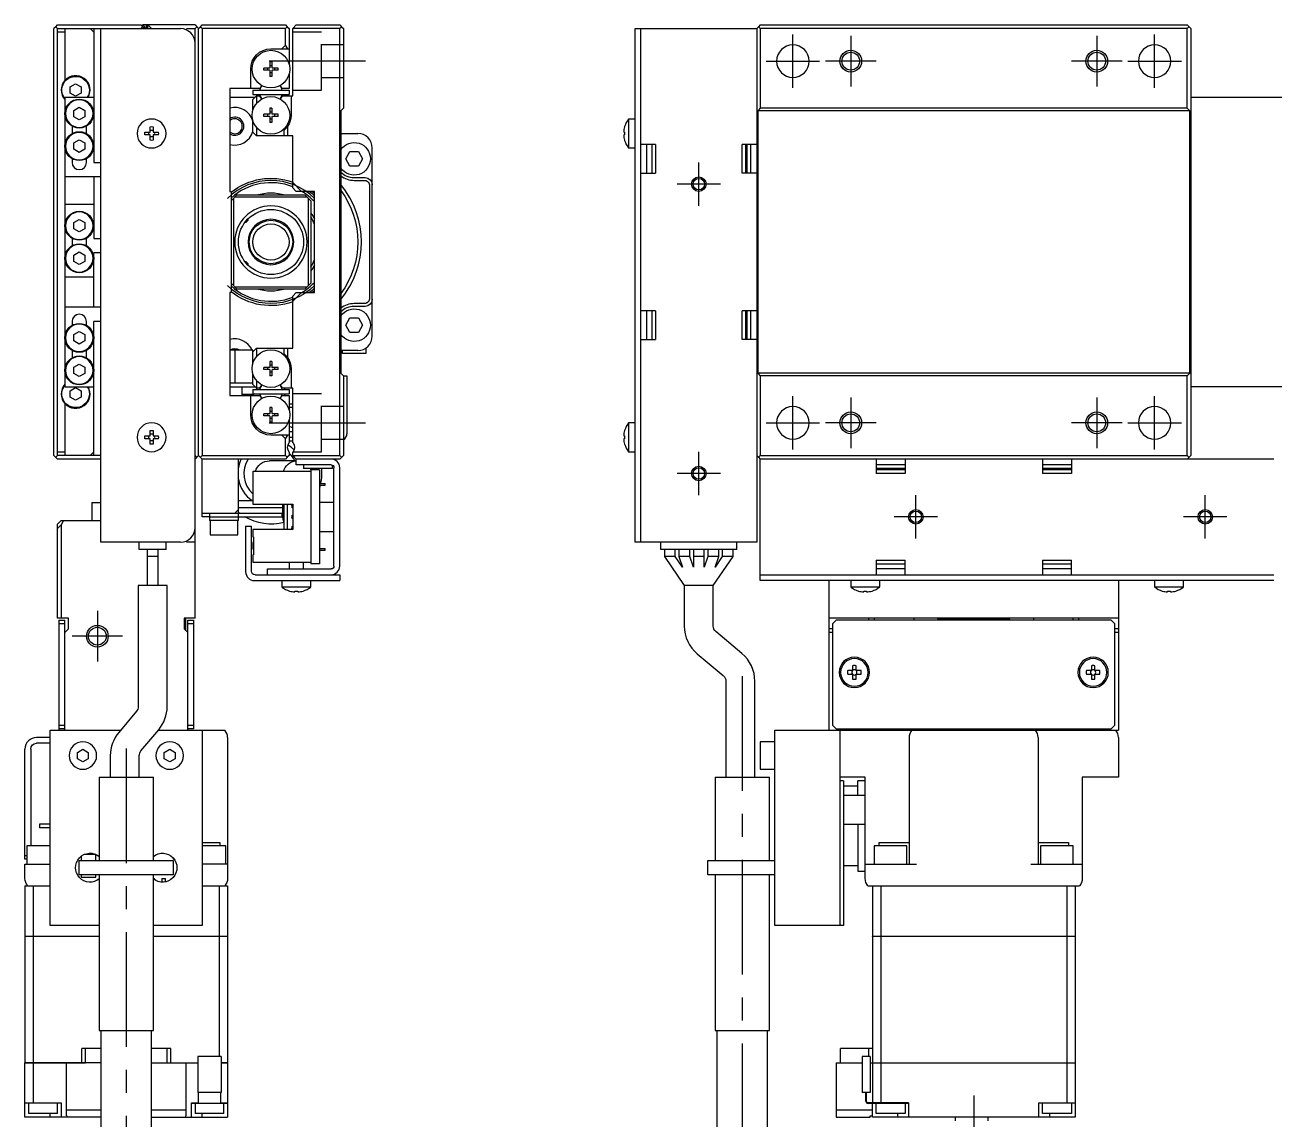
# Model space of a CAD drawing. Extents: x 0 to 700, y -8 to 390.
# Drawn here: x 361.7 to 534.3, y 164.1 to 315.4 of the extents above; entities that cross this region are included whole.
import ezdxf

# ---------------------------------------------------------------- set-up
doc = ezdxf.new("R2010")
doc.units = 0
doc.header["$LTSCALE"] = 0.5
doc.linetypes.add('CENTER', pattern=[50.8, 31.75, -6.35, 6.35, -6.35])
doc.linetypes.add('DASHED', pattern=[19.05, 12.7, -6.35])
for name, color, linetype in [('MSM_CENTER', 1, 'CENTER'), ('MSM_CONTINUOUS', 7, 'CONTINUOUS'), ('MSM_DASHED', 4, 'DASHED'), ('MSM_NARROW', 5, 'CONTINUOUS')]:
    doc.layers.add(name, color=color, linetype=linetype)

msp = doc.modelspace()

# ---------------------------------------------------------------- linework, layer by layer
at = {"layer": 'MSM_CENTER'}
for p, q in [((467.84, 306.66), (467.84, 314.06)), ((475.84, 313.86), (475.84, 306.86)), ((509.84, 313.86), (509.84, 306.86)), ((517.84, 306.66), (517.84, 314.06)), ((408.76, 310.36), (395.46, 310.36)), ((464.14, 310.36), (471.54, 310.36)), ((479.34, 310.36), (472.34, 310.36)), ((513.34, 310.36), (506.34, 310.36)), ((514.14, 310.36), (521.54, 310.36)), ((454.84, 290.36), (454.84, 296.36)), ((457.84, 293.36), (451.84, 293.36)), ((467.84, 256.66), (467.84, 264.06)), ((475.84, 263.86), (475.84, 256.86)), ((509.84, 263.86), (509.84, 256.86)), ((517.84, 256.66), (517.84, 264.06)), ((395.46, 260.36), (408.76, 260.36)), ((464.14, 260.36), (471.54, 260.36)), ((479.34, 260.36), (472.34, 260.36)), ((513.34, 260.36), (506.34, 260.36)), ((514.14, 260.36), (521.54, 260.36)), ((454.84, 250.36), (454.84, 256.36)), ((457.84, 253.36), (451.84, 253.36)), ((484.84, 244.36), (484.84, 250.36)), ((524.84, 244.36), (524.84, 250.36)), ((487.84, 247.36), (481.84, 247.36)), ((527.84, 247.36), (521.84, 247.36)), ((371.71, 234.36), (371.71, 227.36)), ((375.21, 230.86), (368.21, 230.86)), ((460.84, 225.36), (460.84, 75.36)), ((375.71, 215.36), (375.71, 75.36)), ((492.84, 167.36), (492.84, 149.36))]:
    msp.add_line(p, q, dxfattribs=at)
at = {"layer": 'MSM_CONTINUOUS'}
for p, q in [((365.96, 315.11), (365.71, 314.86)), ((365.71, 255.86), (365.71, 314.86)), ((365.96, 315.11), (366.21, 315.36)), ((366.21, 314.86), (365.96, 315.11)), ((366.21, 315.36), (377.71, 315.36)), ((366.21, 314.86), (383.21, 314.86)), ((366.21, 255.86), (366.21, 314.86)), ((367.21, 314.36), (366.21, 314.36)), ((367.21, 314.86), (367.21, 307.69)), ((370.71, 314.86), (371.21, 314.36)), ((371.21, 314.86), (371.21, 296.36)), ((372.21, 243.86), (372.21, 314.86)), ((377.71, 315.36), (377.96, 315.11)), ((377.96, 315.11), (377.71, 314.86)), ((377.81, 315.26), (378.01, 315.26)), ((377.91, 315.26), (378.01, 315.36)), ((378.21, 314.86), (377.96, 315.11)), ((385.21, 315.36), (378.01, 315.36)), ((378.31, 314.86), (378.31, 314.96)), ((378.48, 315.36), (378.48, 314.86)), ((378.71, 314.86), (378.71, 315.36)), ((379.21, 314.86), (378.71, 315.36)), ((384.01, 314.86), (385.21, 314.86)), ((385.21, 315.36), (385.46, 315.11)), ((385.46, 315.11), (385.21, 314.86)), ((385.21, 233.36), (385.21, 314.86)), ((385.71, 314.86), (385.46, 315.11)), ((385.71, 314.86), (385.96, 315.11)), ((385.71, 255.86), (385.71, 314.86)), ((385.96, 315.11), (386.21, 315.36)), ((386.21, 314.86), (385.96, 315.11)), ((386.21, 315.36), (397.71, 315.36)), ((397.71, 314.86), (386.21, 314.86)), ((386.21, 314.86), (386.21, 255.86)), ((397.71, 315.36), (397.96, 315.11)), ((397.96, 315.11), (397.71, 314.86)), ((397.71, 312.56), (397.71, 314.86)), ((397.96, 315.11), (398.21, 314.86)), ((398.21, 314.86), (398.21, 309.98)), ((398.71, 314.86), (399.21, 315.36)), ((398.71, 305.56), (398.71, 314.86)), ((405.21, 314.86), (398.71, 314.86)), ((399.21, 315.36), (405.21, 315.36)), ((405.21, 315.36), (405.46, 315.11)), ((405.46, 315.11), (405.21, 314.86)), ((405.21, 255.86), (405.21, 314.86)), ((405.46, 315.11), (405.71, 314.86)), ((405.71, 314.86), (405.71, 303.86)), ((446.04, 314.86), (462.84, 314.86)), ((446.04, 243.86), (446.04, 314.86)), ((446.84, 243.86), (446.84, 314.86)), ((463.09, 315.11), (462.84, 314.86)), ((462.84, 314.86), (462.84, 243.86)), ((463.34, 315.36), (463.09, 315.11)), ((463.09, 315.11), (463.34, 314.86)), ((463.34, 315.36), (522.34, 315.36)), ((463.34, 314.86), (463.34, 303.86)), ((522.34, 314.86), (463.34, 314.86)), ((522.84, 314.86), (522.34, 315.36)), ((522.34, 314.86), (522.59, 315.11)), ((522.34, 303.86), (522.34, 314.86)), ((522.84, 314.86), (522.84, 255.86)), ((397.71, 312.56), (397.21, 312.06)), ((398.06, 312.06), (397.71, 312.56)), ((395.71, 312.06), (398.21, 312.06)), ((392.91, 306.56), (392.91, 309.26)), ((395.5, 309.41), (394.71, 309.41)), ((394.71, 309.12), (394.71, 309.41)), ((395.5, 309.12), (394.71, 309.12)), ((395.24, 309.41), (395.24, 309.12)), ((395.56, 310.26), (395.56, 309.47)), ((395.85, 310.26), (395.56, 310.26)), ((395.85, 309.73), (395.56, 309.73)), ((395.56, 309.06), (395.56, 308.26)), ((395.85, 310.26), (395.85, 309.47)), ((395.85, 309.06), (395.85, 308.26)), ((396.71, 309.41), (395.91, 309.41)), ((396.71, 309.12), (395.91, 309.12)), ((396.18, 309.41), (396.18, 309.12)), ((396.71, 309.12), (396.71, 309.41)), ((395.56, 308.79), (395.85, 308.79)), ((395.85, 308.26), (395.56, 308.26)), ((398.21, 308.55), (398.21, 306.56)), ((367.96, 306.8), (368.71, 307.23)), ((367.96, 305.93), (367.96, 306.8)), ((368.71, 305.5), (367.96, 305.93)), ((368.71, 307.23), (369.46, 306.8)), ((369.46, 305.93), (368.71, 305.5)), ((369.46, 306.8), (369.46, 305.93)), ((394.16, 306.56), (390.01, 306.56)), ((390.01, 306.56), (390.01, 292.36)), ((393.21, 306.36), (393.21, 305.76)), ((393.21, 306.36), (398.21, 306.36)), ((393.21, 305.76), (398.21, 305.76)), ((393.21, 305.06), (393.71, 305.56)), ((393.71, 305.56), (394.16, 305.56)), ((393.71, 305.56), (393.71, 304.52)), ((394.33, 306.86), (394.16, 306.56)), ((394.29, 305.34), (394.16, 305.56)), ((397.26, 306.56), (397.09, 306.86)), ((397.26, 305.56), (397.13, 305.34)), ((398.21, 306.56), (397.26, 306.56)), ((397.26, 305.56), (398.71, 305.56)), ((398.21, 306.36), (398.21, 305.76)), ((398.48, 305.56), (398.48, 302.91)), ((367.21, 305.36), (371.21, 305.36)), ((367.21, 305.36), (367.21, 265.36)), ((368.46, 303.55), (369.21, 303.98)), ((369.21, 303.98), (369.96, 303.55)), ((390.01, 305.36), (393.51, 305.36)), ((393.21, 303.58), (393.21, 305.06)), ((394.27, 305.36), (394.28, 305.36)), ((395.56, 303.86), (395.56, 303.07)), ((395.85, 303.86), (395.56, 303.86)), ((395.85, 303.86), (395.85, 303.07)), ((397.13, 305.36), (397.14, 305.36)), ((405.71, 303.86), (405.36, 303.51)), ((463.34, 303.86), (462.99, 303.51)), ((522.34, 303.86), (463.34, 303.86)), ((522.69, 303.51), (522.34, 303.86)), ((522.84, 305.36), (560.34, 305.36)), ((368.46, 302.68), (368.46, 303.55)), ((369.21, 302.25), (368.46, 302.68)), ((369.96, 302.68), (369.21, 302.25)), ((369.96, 303.55), (369.96, 302.68)), ((393.21, 300.56), (393.21, 302.15)), ((394.71, 302.72), (394.71, 303.01)), ((395.5, 303.01), (394.71, 303.01)), ((395.5, 302.72), (394.71, 302.72)), ((395.24, 303.01), (395.24, 302.72)), ((395.85, 303.33), (395.56, 303.33)), ((395.56, 302.66), (395.56, 301.86)), ((395.56, 302.39), (395.85, 302.39)), ((395.85, 302.66), (395.85, 301.86)), ((396.71, 303.01), (395.91, 303.01)), ((396.71, 302.72), (395.91, 302.72)), ((396.18, 303.01), (396.18, 302.72)), ((396.71, 302.72), (396.71, 303.01)), ((405.36, 303.51), (405.36, 267.21)), ((446.04, 302.36), (445.14, 302.36)), ((445.14, 302.36), (445.14, 298.36)), ((462.99, 303.51), (462.99, 267.21)), ((522.69, 303.51), (462.99, 303.51)), ((522.69, 267.21), (522.69, 303.51)), ((368.21, 301.38), (368.21, 300.35)), ((370.21, 300.35), (370.21, 301.38)), ((378.28, 300.56), (379.01, 300.56)), ((379.01, 300.56), (379.01, 301.29)), ((379.41, 301.29), (379.41, 300.56)), ((379.41, 300.56), (380.14, 300.56)), ((393.71, 300.06), (393.21, 300.56)), ((393.71, 301.2), (393.71, 300.06)), ((395.85, 301.86), (395.56, 301.86)), ((397.51, 300.06), (397.51, 300.78)), ((398.01, 301.35), (398.01, 300.06)), ((444.46, 300.56), (444.59, 300.56)), ((444.59, 301.31), (444.59, 301.29)), ((444.59, 300.56), (444.59, 300.16)), ((368.46, 299.05), (369.21, 299.48)), ((368.46, 298.18), (368.46, 299.05)), ((369.21, 299.48), (369.96, 299.05)), ((369.96, 299.05), (369.96, 298.18)), ((379.01, 300.16), (378.28, 300.16)), ((379.01, 299.43), (379.01, 300.16)), ((380.14, 300.16), (379.41, 300.16)), ((379.41, 300.16), (379.41, 299.43)), ((398.71, 300.06), (393.71, 300.06)), ((398.71, 292.86), (398.71, 300.06)), ((405.36, 300.36), (407.71, 300.36)), ((444.59, 300.16), (444.46, 300.16)), ((444.59, 299.43), (444.59, 299.41)), ((448.84, 298.86), (446.84, 298.86)), ((447.64, 294.86), (447.64, 298.86)), ((448.34, 298.86), (448.34, 294.86)), ((448.84, 298.86), (448.84, 294.86)), ((460.84, 294.86), (460.84, 298.86)), ((462.84, 298.86), (460.84, 298.86)), ((461.34, 294.86), (461.34, 298.86)), ((461.54, 294.86), (461.54, 298.86)), ((462.04, 294.86), (462.04, 298.86)), ((369.21, 297.75), (368.46, 298.18)), ((369.96, 298.18), (369.21, 297.75)), ((406.05, 296.86), (406.63, 297.86)), ((406.63, 297.86), (407.79, 297.86)), ((407.79, 297.86), (408.36, 296.86)), ((409.71, 272.36), (409.71, 298.36)), ((445.14, 298.36), (446.04, 298.36)), ((368.21, 296.88), (368.21, 296.36)), ((370.21, 296.36), (370.21, 296.88)), ((371.21, 296.36), (372.21, 296.36)), ((406.63, 295.86), (406.05, 296.86)), ((407.79, 295.86), (406.63, 295.86)), ((408.36, 296.86), (407.79, 295.86)), ((372.21, 294.36), (367.21, 294.36)), ((371.21, 294.36), (371.21, 285.86)), ((398.71, 293.57), (399.92, 292.36)), ((407.21, 294.26), (408.71, 294.26)), ((407.21, 293.88), (408.58, 293.88)), ((446.84, 294.86), (448.84, 294.86)), ((462.84, 294.86), (460.84, 294.86)), ((390.01, 292.36), (390.21, 292.36)), ((390.21, 292.36), (390.21, 278.36)), ((390.21, 291.06), (391.01, 291.86)), ((391.01, 291.86), (400.41, 291.86)), ((399.21, 292.36), (398.71, 292.86)), ((401.71, 292.36), (399.21, 292.36)), ((400.41, 291.86), (400.71, 291.56)), ((401.71, 278.36), (401.71, 292.36)), ((409.33, 293.14), (409.33, 277.59)), ((371.21, 290.56), (367.21, 290.56)), ((390.51, 291.36), (390.51, 279.36)), ((400.71, 291.56), (390.71, 291.56)), ((400.71, 291.56), (401.21, 291.06)), ((400.91, 279.36), (400.91, 291.36)), ((401.21, 291.06), (401.21, 279.66)), ((368.46, 288.05), (369.21, 288.48)), ((369.21, 288.48), (369.96, 288.05)), ((392.28, 288.11), (392.51, 288.34)), ((392.51, 288.53), (392.51, 288.34)), ((368.46, 287.18), (368.46, 288.05)), ((369.21, 286.75), (368.46, 287.18)), ((369.96, 287.18), (369.21, 286.75)), ((369.96, 288.05), (369.96, 287.18)), ((392.15, 288.11), (392.28, 288.11)), ((392.28, 288.11), (392.28, 288.28)), ((394.33, 288.16), (394.27, 288.16)), ((394.33, 288.16), (394.4, 288.23)), ((397.02, 288.23), (397.08, 288.16)), ((397.15, 288.16), (397.08, 288.16)), ((368.21, 285.88), (368.21, 284.85)), ((370.21, 284.85), (370.21, 285.88)), ((371.21, 285.86), (372.21, 285.86)), ((392.74, 286.43), (392.74, 286.43)), ((398.67, 286.42), (398.67, 286.43)), ((368.46, 283.55), (369.21, 283.98)), ((368.46, 282.68), (368.46, 283.55)), ((369.21, 283.98), (369.96, 283.55)), ((369.96, 283.55), (369.96, 282.68)), ((371.21, 276.36), (371.21, 283.86)), ((372.21, 283.86), (371.21, 283.86)), ((369.21, 282.25), (368.46, 282.68)), ((369.96, 282.68), (369.21, 282.25)), ((392.28, 282.61), (392.15, 282.61)), ((392.15, 282.61), (392.15, 282.61)), ((392.28, 282.44), (392.28, 282.61)), ((392.51, 282.39), (392.28, 282.61)), ((392.51, 282.39), (392.51, 282.2)), ((367.21, 280.56), (371.21, 280.56)), ((390.01, 278.36), (390.01, 264.16)), ((390.21, 278.36), (390.01, 278.36)), ((391.01, 278.86), (390.21, 279.66)), ((390.71, 279.16), (400.71, 279.16)), ((400.41, 278.86), (391.01, 278.86)), ((399.92, 278.36), (398.71, 277.16)), ((398.71, 277.86), (399.21, 278.36)), ((399.21, 278.36), (401.71, 278.36)), ((400.71, 279.16), (400.41, 278.86)), ((400.71, 279.16), (401.21, 279.66)), ((372.21, 276.36), (367.21, 276.36)), ((398.71, 270.66), (398.71, 277.86)), ((408.58, 276.85), (407.21, 276.85)), ((408.71, 276.46), (407.21, 276.46)), ((406.05, 273.86), (406.63, 274.86)), ((406.63, 274.86), (407.79, 274.86)), ((407.79, 274.86), (408.36, 273.86)), ((448.84, 275.86), (446.84, 275.86)), ((447.64, 271.86), (447.64, 275.86)), ((448.34, 275.86), (448.34, 271.86)), ((448.84, 275.86), (448.84, 271.86)), ((462.84, 275.86), (460.84, 275.86)), ((460.84, 271.86), (460.84, 275.86)), ((461.34, 271.86), (461.34, 275.86)), ((461.54, 271.86), (461.54, 275.86)), ((462.04, 271.86), (462.04, 275.86)), ((368.21, 274.36), (368.21, 273.85)), ((368.46, 272.55), (369.21, 272.98)), ((369.21, 272.98), (369.96, 272.55)), ((370.21, 273.85), (370.21, 274.36)), ((371.21, 255.86), (371.21, 274.36)), ((372.21, 274.36), (371.21, 274.36)), ((406.63, 272.86), (406.05, 273.86)), ((407.79, 272.86), (406.63, 272.86)), ((408.36, 273.86), (407.79, 272.86)), ((368.46, 271.68), (368.46, 272.55)), ((369.21, 271.25), (368.46, 271.68)), ((369.96, 271.68), (369.21, 271.25)), ((369.96, 272.55), (369.96, 271.68)), ((446.84, 271.86), (448.84, 271.86)), ((462.84, 271.86), (460.84, 271.86)), ((368.21, 270.38), (368.21, 269.35)), ((370.21, 269.35), (370.21, 270.38)), ((393.21, 270.41), (390.01, 270.41)), ((390.71, 270.41), (390.71, 265.91)), ((393.21, 270.16), (393.71, 270.66)), ((393.21, 268.58), (393.21, 270.41)), ((393.71, 270.66), (393.71, 269.52)), ((393.71, 270.66), (398.71, 270.66)), ((397.51, 269.94), (397.51, 270.66)), ((398.01, 270.66), (398.01, 269.38)), ((407.71, 270.36), (405.36, 270.36)), ((405.61, 269.96), (405.61, 270.36)), ((408.81, 269.96), (405.61, 269.96)), ((408.81, 270.69), (408.81, 269.96)), ((368.46, 268.05), (369.21, 268.48)), ((368.46, 267.18), (368.46, 268.05)), ((369.21, 268.48), (369.96, 268.05)), ((369.96, 268.05), (369.96, 267.18)), ((395.5, 268.01), (394.71, 268.01)), ((394.71, 267.72), (394.71, 268.01)), ((395.5, 267.72), (394.71, 267.72)), ((395.24, 268.01), (395.24, 267.72)), ((395.56, 268.86), (395.56, 268.07)), ((395.85, 268.86), (395.56, 268.86)), ((395.85, 268.33), (395.56, 268.33)), ((395.56, 267.66), (395.56, 266.86)), ((395.85, 268.86), (395.85, 268.07)), ((395.85, 267.66), (395.85, 266.86)), ((396.71, 268.01), (395.91, 268.01)), ((396.71, 267.72), (395.91, 267.72)), ((396.18, 268.01), (396.18, 267.72)), ((396.71, 267.72), (396.71, 268.01)), ((398.48, 267.82), (398.48, 265.16)), ((369.21, 266.75), (368.46, 267.18)), ((369.96, 267.18), (369.21, 266.75)), ((390.01, 265.91), (393.21, 265.91)), ((393.21, 265.66), (393.21, 267.15)), ((393.71, 266.2), (393.71, 265.16)), ((395.56, 267.39), (395.85, 267.39)), ((395.85, 266.86), (395.56, 266.86)), ((405.36, 267.21), (405.71, 266.86)), ((405.71, 266.86), (405.71, 255.86)), ((405.71, 266.86), (406.21, 266.86)), ((406.21, 266.86), (406.21, 258.86)), ((462.99, 267.21), (463.34, 266.86)), ((522.69, 267.21), (462.99, 267.21)), ((463.34, 266.86), (463.34, 255.86)), ((522.34, 266.86), (463.34, 266.86)), ((522.34, 266.86), (522.69, 267.21)), ((522.34, 255.86), (522.34, 266.86)), ((367.21, 265.36), (371.21, 265.36)), ((367.96, 264.8), (368.71, 265.23)), ((367.96, 263.93), (367.96, 264.8)), ((368.71, 265.23), (369.46, 264.8)), ((369.46, 264.8), (369.46, 263.93)), ((390.01, 265.36), (393.51, 265.36)), ((390.01, 264.16), (394.16, 264.16)), ((391.71, 264.16), (391.71, 265.36)), ((393.28, 264.28), (391.71, 264.28)), ((392.91, 261.46), (392.91, 264.16)), ((393.71, 265.16), (393.21, 265.66)), ((393.21, 264.96), (393.21, 264.36)), ((393.21, 264.96), (398.21, 264.96)), ((393.21, 264.36), (398.21, 264.36)), ((393.41, 264.36), (393.36, 264.31)), ((393.71, 265.17), (393.71, 264.96)), ((394.16, 265.16), (393.71, 265.16)), ((394.16, 265.16), (394.29, 265.39)), ((394.16, 264.16), (394.33, 263.87)), ((394.27, 265.36), (394.28, 265.36)), ((397.09, 263.87), (397.26, 264.16)), ((397.13, 265.39), (397.26, 265.16)), ((397.13, 265.36), (397.13, 265.36)), ((397.13, 265.36), (397.14, 265.36)), ((398.71, 265.16), (397.26, 265.16)), ((397.26, 264.16), (398.21, 264.16)), ((397.63, 264.96), (397.63, 265.16)), ((397.63, 264.16), (397.63, 264.36)), ((398.21, 264.96), (398.21, 264.36)), ((398.21, 264.16), (398.21, 262.18)), ((398.71, 257.62), (398.71, 265.16)), ((560.34, 265.36), (522.84, 265.36)), ((367.21, 263.04), (367.21, 255.86)), ((368.71, 263.5), (367.96, 263.93)), ((369.46, 263.93), (368.71, 263.5)), ((395.85, 262.46), (395.56, 262.46)), ((395.56, 262.46), (395.56, 261.67)), ((395.85, 262.46), (395.85, 261.67)), ((397.13, 263.96), (397.13, 263.95)), ((398.71, 262.96), (398.21, 262.96)), ((398.71, 262.46), (398.21, 262.46)), ((395.5, 261.61), (394.71, 261.61)), ((394.71, 261.32), (394.71, 261.61)), ((395.5, 261.32), (394.71, 261.32)), ((395.24, 261.61), (395.24, 261.32)), ((395.85, 261.93), (395.56, 261.93)), ((395.56, 261.26), (395.56, 260.46)), ((395.56, 260.99), (395.85, 260.99)), ((395.85, 261.26), (395.85, 260.46)), ((396.71, 261.61), (395.91, 261.61)), ((396.71, 261.32), (395.91, 261.32)), ((396.18, 261.61), (396.18, 261.32)), ((396.71, 261.32), (396.71, 261.61)), ((398.21, 260.75), (398.21, 257.62)), ((379.01, 258.56), (379.01, 259.29)), ((379.41, 259.29), (379.41, 258.56)), ((395.85, 260.46), (395.56, 260.46)), ((398.71, 259.11), (398.21, 259.11)), ((444.59, 259.31), (444.59, 259.29)), ((446.04, 260.36), (445.14, 260.36)), ((445.14, 260.36), (445.14, 256.36)), ((378.28, 258.56), (379.01, 258.56)), ((379.01, 258.16), (378.28, 258.16)), ((379.01, 257.43), (379.01, 258.16)), ((379.41, 258.56), (380.14, 258.56)), ((380.14, 258.16), (379.41, 258.16)), ((379.41, 258.16), (379.41, 257.43)), ((398.21, 258.66), (395.71, 258.66)), ((397.21, 258.66), (397.71, 258.16)), ((397.71, 258.16), (398.06, 258.66)), ((397.71, 255.86), (397.71, 258.16)), ((398.21, 258.36), (398.71, 258.36)), ((398.21, 257.86), (398.71, 257.86)), ((444.46, 258.56), (444.59, 258.56)), ((444.59, 258.16), (444.46, 258.16)), ((444.59, 258.56), (444.59, 258.16)), ((444.59, 257.43), (444.59, 257.41)), ((365.71, 255.86), (366.21, 255.36)), ((365.96, 255.61), (366.21, 255.86)), ((366.21, 256.36), (367.21, 256.36)), ((372.21, 255.86), (366.21, 255.86)), ((371.21, 256.36), (370.71, 255.86)), ((385.21, 255.86), (385.46, 255.61)), ((385.71, 255.86), (385.21, 255.36)), ((386.21, 255.36), (385.71, 255.86)), ((385.96, 255.61), (386.21, 255.86)), ((386.21, 255.86), (397.71, 255.86)), ((397.71, 255.86), (397.96, 255.61)), ((397.96, 255.61), (397.71, 255.36)), ((398.21, 255.86), (397.96, 255.61)), ((398.21, 256.3), (398.21, 255.86)), ((398.71, 255.86), (398.71, 256.3)), ((399.21, 255.36), (398.71, 255.86)), ((398.71, 255.86), (405.21, 255.86)), ((405.21, 255.86), (405.46, 255.61)), ((405.71, 255.86), (405.21, 255.36)), ((445.14, 256.36), (446.04, 256.36)), ((462.84, 255.86), (463.09, 255.61)), ((463.34, 255.86), (463.09, 255.61)), ((463.09, 255.61), (463.34, 255.36)), ((463.34, 255.86), (522.34, 255.86)), ((522.59, 255.61), (522.34, 255.86)), ((522.34, 255.36), (522.84, 255.86)), ((372.21, 255.36), (366.21, 255.36)), ((386.21, 247.36), (386.21, 255.36)), ((397.71, 255.36), (386.21, 255.36)), ((391.21, 246.86), (391.21, 255.36)), ((399.21, 255.11), (395.5, 255.11)), ((405.21, 255.36), (399.21, 255.36)), ((399.21, 254.56), (399.21, 255.36)), ((404.01, 254.56), (399.21, 254.56)), ((400.21, 254.56), (400.21, 254.06)), ((404.21, 254.06), (400.21, 254.06)), ((401.21, 253.87), (401.21, 254.06)), ((401.21, 253.86), (401.21, 240.86)), ((402.41, 253.86), (401.21, 253.86)), ((402.21, 253.86), (402.21, 254.06)), ((402.41, 253.86), (402.41, 240.86)), ((404.21, 254.06), (404.21, 254.51)), ((404.41, 240.56), (404.41, 254.16)), ((405.21, 240.56), (405.21, 254.16)), ((463.34, 238.56), (463.34, 255.36)), ((534.34, 255.36), (463.34, 255.36)), ((479.34, 255.36), (479.34, 253.36)), ((483.34, 254.56), (479.34, 254.56)), ((483.34, 254.06), (479.34, 254.06)), ((483.34, 253.86), (479.34, 253.86)), ((483.34, 255.36), (483.34, 253.36)), ((502.34, 255.36), (502.34, 253.36)), ((506.34, 254.56), (502.34, 254.56)), ((506.34, 254.06), (502.34, 254.06)), ((506.34, 253.86), (502.34, 253.86)), ((506.34, 255.36), (506.34, 253.36)), ((401.21, 253.61), (393.21, 253.61)), ((393.21, 253.61), (393.21, 249.11)), ((483.34, 253.36), (479.34, 253.36)), ((506.34, 253.36), (502.34, 253.36)), ((402.41, 251.99), (403.21, 251.99)), ((402.41, 251.74), (403.21, 251.74)), ((403.21, 251.74), (403.21, 251.99)), ((370.96, 249.36), (372.21, 249.36)), ((370.96, 249.36), (370.96, 246.86)), ((391.21, 249.61), (393.21, 249.61)), ((397.36, 248.61), (391.21, 248.61)), ((393.21, 249.11), (398.71, 249.11)), ((397.36, 247.36), (397.36, 249.11)), ((397.51, 245.61), (397.51, 249.11)), ((398.01, 245.61), (398.01, 249.11)), ((398.71, 249.11), (398.71, 245.61)), ((404.41, 249.36), (402.41, 249.36)), ((386.21, 247.86), (397.21, 247.86)), ((387.21, 247.36), (386.21, 247.36)), ((387.21, 247.86), (387.21, 246.86)), ((387.21, 247.36), (397.21, 247.36)), ((391.21, 248.36), (390.71, 247.86)), ((397.21, 247.86), (397.21, 247.36)), ((366.21, 246.36), (366.71, 246.86)), ((366.21, 233.36), (366.21, 246.36)), ((366.71, 246.25), (366.21, 245.75)), ((366.71, 246.86), (372.21, 246.86)), ((367.01, 246.86), (366.71, 246.25)), ((366.71, 246.25), (366.71, 233.36)), ((391.21, 246.86), (387.21, 246.86)), ((387.31, 246.86), (387.31, 244.86)), ((391.11, 244.86), (391.11, 246.86)), ((392.21, 246.06), (393.01, 246.06)), ((392.21, 246.06), (392.21, 239.76)), ((393.01, 239.86), (393.01, 246.06)), ((393.21, 245.61), (393.21, 244.61)), ((398.71, 245.61), (393.21, 245.61)), ((402.41, 245.36), (404.41, 245.36)), ((383.21, 243.86), (372.21, 243.86)), ((377.51, 242.86), (377.51, 243.86)), ((381.21, 242.86), (381.21, 243.86)), ((385.21, 243.86), (384.01, 243.86)), ((387.31, 244.86), (391.11, 244.86)), ((393.21, 244.61), (393.31, 244.61)), ((393.31, 243.81), (393.21, 243.81)), ((393.21, 243.81), (393.21, 242.91)), ((393.31, 243.44), (393.21, 243.44)), ((393.31, 244.61), (393.31, 242.11)), ((462.84, 243.86), (446.04, 243.86)), ((449.59, 242.86), (449.59, 243.86)), ((460.09, 242.86), (460.09, 243.86)), ((381.21, 242.86), (377.51, 242.86)), ((378.61, 242.86), (378.61, 237.86)), ((380.11, 241.86), (378.61, 241.86)), ((380.11, 237.86), (380.11, 242.86)), ((393.31, 243.29), (393.21, 243.29)), ((393.31, 242.91), (393.21, 242.91)), ((393.21, 242.11), (393.31, 242.11)), ((393.21, 242.11), (393.21, 241.11)), ((402.41, 242.99), (403.21, 242.99)), ((402.41, 242.74), (403.21, 242.74)), ((403.21, 242.74), (403.21, 242.99)), ((460.09, 242.86), (449.59, 242.86)), ((450.09, 242.86), (450.09, 241.86)), ((451.59, 241.86), (450.09, 241.86)), ((450.09, 241.86), (452.84, 237.86)), ((451.59, 241.86), (451.59, 242.86)), ((452.59, 240.41), (451.59, 241.86)), ((452.09, 242.86), (452.09, 241.86)), ((452.09, 241.86), (452.59, 240.41)), ((453.59, 241.86), (452.09, 241.86)), ((453.59, 241.86), (453.59, 242.86)), ((454.09, 240.41), (453.59, 241.86)), ((454.09, 242.86), (454.09, 240.41)), ((455.59, 241.86), (454.09, 241.86)), ((455.59, 240.41), (455.59, 242.86)), ((456.09, 241.86), (455.59, 240.41)), ((456.09, 242.86), (456.09, 241.86)), ((457.59, 241.86), (456.09, 241.86)), ((456.84, 237.86), (459.59, 241.86)), ((457.09, 240.41), (457.59, 241.86)), ((458.09, 241.86), (457.09, 240.41)), ((457.59, 241.86), (457.59, 242.86)), ((458.09, 242.86), (458.09, 241.86)), ((459.59, 241.86), (458.09, 241.86)), ((459.59, 241.86), (459.59, 242.86)), ((393.21, 241.11), (401.21, 241.11)), ((395.21, 239.36), (395.21, 240.16)), ((395.21, 240.16), (404.01, 240.16)), ((398.21, 241.11), (398.21, 240.16)), ((400.21, 240.16), (400.21, 241.11)), ((402.41, 240.86), (401.21, 240.86)), ((479.34, 241.36), (479.34, 239.36)), ((479.34, 241.36), (483.34, 241.36)), ((479.34, 240.86), (483.34, 240.86)), ((483.34, 240.16), (479.34, 240.16)), ((483.34, 239.36), (483.34, 241.36)), ((502.34, 241.36), (502.34, 239.36)), ((502.34, 241.36), (506.34, 241.36)), ((502.34, 240.86), (506.34, 240.86)), ((506.34, 240.16), (502.34, 240.16)), ((506.34, 239.36), (506.34, 241.36)), ((393.41, 238.56), (405.21, 238.56)), ((393.51, 239.36), (405.21, 239.36)), ((397.21, 238.56), (397.21, 237.67)), ((401.21, 237.67), (401.21, 238.56)), ((405.21, 239.36), (405.21, 238.56)), ((463.34, 239.36), (534.34, 239.36)), ((534.34, 238.56), (463.34, 238.56)), ((472.84, 217.86), (472.84, 238.56)), ((475.84, 238.56), (475.84, 237.67)), ((479.84, 237.67), (479.84, 238.56)), ((512.84, 238.56), (512.84, 217.86)), ((517.84, 238.56), (517.84, 237.67)), ((521.84, 237.67), (521.84, 238.56)), ((381.36, 237.86), (377.36, 237.86)), ((377.36, 237.86), (377.36, 221.13)), ((381.36, 221.13), (381.36, 237.86)), ((397.21, 237.67), (401.21, 237.67)), ((398.26, 237.11), (398.28, 237.11)), ((399.01, 236.98), (399.01, 237.11)), ((399.01, 237.11), (399.41, 237.11)), ((399.41, 237.11), (399.41, 236.98)), ((400.14, 237.11), (400.16, 237.11)), ((456.84, 237.86), (452.84, 237.86)), ((452.84, 237.86), (452.84, 232.26)), ((456.84, 232.26), (456.84, 237.86)), ((475.84, 237.67), (479.84, 237.67)), ((476.89, 237.11), (476.91, 237.11)), ((477.64, 236.98), (477.64, 237.11)), ((477.64, 237.11), (478.04, 237.11)), ((478.04, 237.11), (478.04, 236.98)), ((478.77, 237.11), (478.79, 237.11)), ((517.84, 237.67), (521.84, 237.67)), ((518.89, 237.11), (518.91, 237.11)), ((519.64, 237.11), (520.04, 237.11)), ((519.64, 236.98), (519.64, 237.11)), ((520.04, 237.11), (520.04, 236.98)), ((520.77, 237.11), (520.79, 237.11)), ((367.71, 233.36), (366.21, 233.36)), ((366.41, 233.06), (366.41, 217.86)), ((366.41, 233.06), (367.21, 233.06)), ((367.21, 231.36), (367.21, 233.06)), ((367.71, 231.86), (367.71, 233.36)), ((385.21, 233.36), (383.71, 233.36)), ((383.71, 233.36), (383.71, 231.86)), ((383.96, 231.61), (383.96, 233.36)), ((384.21, 217.86), (384.21, 233.06)), ((384.21, 233.06), (385.01, 233.06)), ((385.01, 233.06), (385.01, 218.06)), ((512.84, 233.36), (472.84, 233.36)), ((473.84, 233.06), (473.34, 232.56)), ((511.84, 233.06), (473.84, 233.06)), ((478.34, 233.06), (478.34, 233.36)), ((479.09, 233.36), (479.09, 233.06)), ((484.59, 233.06), (484.59, 233.36)), ((488.04, 233.36), (487.84, 233.16)), ((487.84, 233.16), (487.84, 233.06)), ((497.84, 233.16), (487.84, 233.16)), ((497.84, 233.16), (497.64, 233.36)), ((497.84, 233.06), (497.84, 233.16)), ((501.09, 233.36), (501.09, 233.06)), ((506.59, 233.06), (506.59, 233.36)), ((507.34, 233.36), (507.34, 233.06)), ((512.34, 232.56), (511.84, 233.06)), ((367.21, 232.56), (366.41, 232.56)), ((367.71, 231.86), (367.21, 231.36)), ((367.21, 217.86), (367.21, 231.36)), ((384.21, 231.36), (383.71, 231.86)), ((385.01, 232.56), (384.21, 232.56)), ((460.8, 228.47), (457.2, 231.5)), ((473.34, 231.86), (472.84, 231.86)), ((473.34, 231.36), (472.84, 231.36)), ((473.34, 232.56), (473.34, 218.56)), ((512.34, 218.56), (512.34, 232.56)), ((512.84, 231.86), (512.34, 231.86)), ((512.84, 231.36), (512.34, 231.36)), ((454.63, 228.43), (458.23, 225.41)), ((476.1, 226.78), (476.1, 226.1)), ((476.58, 226.1), (476.58, 226.78)), ((509.1, 226.78), (509.1, 226.1)), ((509.58, 226.1), (509.58, 226.78)), ((458.59, 224.64), (458.59, 211.36)), ((462.59, 211.36), (462.59, 224.64)), ((476.1, 226.1), (475.42, 226.1)), ((475.42, 225.62), (476.1, 225.62)), ((476.1, 225.62), (476.1, 224.94)), ((477.26, 226.1), (476.58, 226.1)), ((476.58, 224.94), (476.58, 225.62)), ((476.58, 225.62), (477.26, 225.62)), ((509.1, 226.1), (508.42, 226.1)), ((508.42, 225.62), (509.1, 225.62)), ((509.1, 225.62), (509.1, 224.94)), ((510.26, 226.1), (509.58, 226.1)), ((509.58, 224.94), (509.58, 225.62)), ((509.58, 225.62), (510.26, 225.62)), ((377.12, 220.49), (374.67, 217.57)), ((365.21, 190.86), (365.21, 217.86)), ((365.21, 217.86), (374.92, 217.86)), ((366.41, 218.56), (367.21, 218.56)), ((367.21, 218.06), (366.41, 218.06)), ((377.74, 215), (380.19, 217.92)), ((380.14, 217.86), (389.33, 217.86)), ((384.21, 218.56), (385.01, 218.56)), ((385.01, 218.06), (384.21, 218.06)), ((386.21, 217.86), (386.21, 190.86)), ((465.34, 190.86), (465.34, 217.86)), ((465.34, 217.86), (512.84, 217.86)), ((473.34, 218.56), (473.84, 218.06)), ((473.84, 218.06), (511.84, 218.06)), ((474.34, 217.86), (474.34, 190.86)), ((478.34, 218.06), (478.34, 217.86)), ((482.84, 218.06), (482.84, 217.86)), ((483.84, 218.06), (483.84, 217.86)), ((485.34, 218.06), (485.34, 217.86)), ((500.34, 217.86), (500.34, 218.06)), ((501.84, 218.06), (501.84, 217.86)), ((502.84, 217.86), (502.84, 218.06)), ((507.34, 217.86), (507.34, 218.06)), ((511.84, 218.06), (512.34, 218.56)), ((365.21, 216.86), (363.31, 216.86)), ((365.21, 216.06), (363.31, 216.06)), ((389.71, 216.86), (389.71, 197.36)), ((465.34, 216.26), (463.34, 216.26)), ((463.34, 216.26), (463.34, 212.46)), ((483.94, 199.36), (483.94, 216.86)), ((501.74, 216.86), (501.74, 199.36)), ((512.84, 216.86), (512.84, 211.36)), ((361.71, 200.06), (361.71, 215.26)), ((362.51, 215.26), (362.51, 201.86)), ((368.96, 214.8), (369.71, 215.23)), ((368.96, 213.93), (368.96, 214.8)), ((369.71, 215.23), (370.46, 214.8)), ((370.46, 214.8), (370.46, 213.93)), ((373.5, 214.35), (373.5, 211.36)), ((377.5, 211.36), (377.5, 214.35)), ((380.96, 214.8), (381.71, 215.23)), ((380.96, 213.93), (380.96, 214.8)), ((381.71, 215.23), (382.46, 214.8)), ((382.46, 214.8), (382.46, 213.93)), ((369.71, 213.5), (368.96, 213.93)), ((370.46, 213.93), (369.71, 213.5)), ((381.71, 213.5), (380.96, 213.93)), ((382.46, 213.93), (381.71, 213.5)), ((463.34, 212.46), (465.34, 212.46)), ((371.96, 211.36), (379.46, 211.36)), ((371.96, 211.36), (371.96, 199.86)), ((379.46, 199.86), (379.46, 211.36)), ((457.09, 211.36), (457.09, 199.86)), ((457.09, 211.36), (464.59, 211.36)), ((464.59, 199.86), (464.59, 211.36)), ((477.84, 211.36), (474.34, 211.36)), ((474.84, 210.86), (474.34, 210.86)), ((474.84, 210.86), (474.84, 190.86)), ((476.84, 208.86), (476.84, 210.86)), ((477.84, 210.86), (476.84, 210.86)), ((477.84, 197.36), (477.84, 211.36)), ((507.84, 211.36), (507.84, 197.36)), ((512.84, 211.36), (507.84, 211.36)), ((476.84, 210.11), (474.84, 210.11)), ((477.84, 208.86), (474.84, 208.86)), ((363.71, 204.86), (363.71, 204.36)), ((365.21, 204.86), (363.71, 204.86)), ((365.21, 204.36), (363.71, 204.36)), ((474.84, 204.86), (477.84, 204.86)), ((476.84, 204.86), (476.84, 198.36)), ((386.21, 202.36), (388.66, 202.36)), ((388.66, 202.36), (388.66, 201.86)), ((479.76, 201.86), (479.76, 202.36)), ((479.76, 202.36), (483.94, 202.36)), ((501.74, 202.36), (505.92, 202.36)), ((505.92, 202.36), (505.92, 201.86)), ((361.71, 200.56), (361.96, 200.56)), ((361.96, 201.86), (361.96, 199.36)), ((365.21, 201.86), (361.96, 201.86)), ((369.49, 200.45), (369.49, 199.86)), ((371.49, 200.7), (369.91, 200.7)), ((371.49, 199.86), (371.49, 200.7)), ((389.46, 201.86), (386.21, 201.86)), ((389.46, 199.36), (389.46, 201.86)), ((479.09, 201.86), (479.09, 199.36)), ((483.59, 201.86), (479.09, 201.86)), ((483.59, 199.36), (483.59, 201.86)), ((502.09, 201.86), (502.09, 199.36)), ((506.59, 201.86), (502.09, 201.86)), ((506.59, 199.36), (506.59, 201.86)), ((361.96, 200.06), (361.71, 200.06)), ((361.71, 199.36), (365.21, 199.36)), ((361.71, 197.36), (361.71, 199.36)), ((369.21, 199.86), (382.21, 199.86)), ((369.21, 197.86), (369.21, 199.86)), ((382.21, 199.86), (382.21, 197.86)), ((389.71, 199.36), (386.21, 199.36)), ((456.09, 197.86), (456.09, 199.86)), ((456.09, 199.86), (465.34, 199.86)), ((476.84, 199.11), (474.84, 199.11)), ((477.84, 199.36), (484.94, 199.36)), ((500.74, 199.36), (507.84, 199.36)), ((382.21, 197.86), (369.21, 197.86)), ((369.49, 197.86), (369.49, 197.54)), ((369.49, 197.54), (371.49, 197.54)), ((371.49, 197.54), (371.49, 197.86)), ((371.96, 197.86), (371.96, 176.36)), ((379.46, 176.36), (379.46, 197.86)), ((379.46, 197.36), (379.63, 197.36)), ((379.63, 197.18), (379.63, 197.36)), ((380.63, 197.36), (380.63, 196.86)), ((380.63, 197.36), (381.13, 197.36)), ((381.13, 196.91), (381.13, 197.36)), ((465.34, 197.86), (456.09, 197.86)), ((457.09, 197.86), (457.09, 176.36)), ((464.59, 176.36), (464.59, 197.86)), ((476.84, 198.36), (477.84, 198.36)), ((361.71, 196.36), (365.21, 196.36)), ((361.71, 196.36), (361.71, 189.37)), ((362.86, 196.36), (362.86, 189.37)), ((386.21, 196.36), (389.71, 196.36)), ((388.55, 196.36), (388.55, 189.37)), ((389.71, 196.36), (389.71, 189.37)), ((478.22, 196.36), (507.46, 196.36)), ((478.84, 196.36), (478.84, 189.37)), ((480, 196.36), (480, 189.37)), ((505.69, 196.36), (505.69, 189.37)), ((506.84, 196.36), (506.84, 189.37)), ((371.96, 190.86), (365.21, 190.86)), ((386.21, 190.86), (379.46, 190.86)), ((474.84, 190.86), (465.34, 190.86)), ((361.71, 189.37), (371.96, 189.37)), ((371.96, 189.36), (361.71, 189.36)), ((361.71, 189.36), (361.71, 171.87)), ((361.72, 189.36), (361.72, 189.37)), ((362.86, 189.36), (362.86, 171.87)), ((362.87, 189.36), (362.87, 189.37)), ((379.46, 189.37), (389.71, 189.37)), ((389.71, 189.36), (379.46, 189.36)), ((388.55, 189.36), (388.55, 189.37)), ((388.55, 189.36), (388.55, 172.76)), ((389.7, 189.36), (389.7, 189.37)), ((389.71, 189.36), (389.71, 171.87)), ((478.84, 189.37), (506.84, 189.37)), ((478.84, 189.36), (478.84, 171.87)), ((506.84, 189.36), (478.84, 189.36)), ((478.85, 189.36), (478.85, 189.37)), ((480, 189.36), (480, 189.37)), ((480, 189.36), (480, 171.87)), ((505.68, 189.36), (505.68, 189.37)), ((505.69, 189.36), (505.69, 171.87)), ((506.83, 189.36), (506.83, 189.37)), ((506.84, 189.36), (506.84, 171.87)), ((371.96, 176.36), (379.46, 176.36)), ((372.21, 176.36), (372.21, 128.36)), ((379.21, 128.36), (379.21, 176.36)), ((457.09, 176.36), (464.59, 176.36)), ((457.34, 176.36), (457.34, 128.36)), ((464.34, 128.36), (464.34, 176.36)), ((369.56, 171.87), (369.56, 173.86)), ((372.21, 173.86), (369.56, 173.86)), ((370.06, 171.86), (370.06, 173.86)), ((381.86, 173.86), (379.21, 173.86)), ((381.36, 171.86), (381.36, 173.86)), ((381.86, 171.87), (381.86, 173.86)), ((385.61, 172.76), (385.61, 167.76)), ((388.81, 172.76), (385.61, 172.76)), ((388.81, 172.76), (388.81, 167.76)), ((474.44, 171.86), (474.44, 173.86)), ((478.84, 173.86), (474.44, 173.86)), ((477.44, 172.76), (477.44, 167.76)), ((478.54, 172.76), (477.44, 172.76)), ((478.34, 172.76), (478.34, 173.86)), ((478.54, 172.76), (478.54, 167.76)), ((361.71, 171.87), (370.06, 171.87)), ((361.71, 164.36), (361.71, 171.86)), ((372.21, 171.86), (361.71, 171.86)), ((361.72, 171.86), (361.72, 171.87)), ((362.86, 171.86), (362.86, 166.36)), ((362.87, 171.86), (362.87, 171.87)), ((367.46, 165.37), (367.46, 171.86)), ((379.21, 171.86), (385.61, 171.86)), ((381.36, 171.87), (385.61, 171.87)), ((383.96, 171.86), (383.96, 165.37)), ((388.81, 171.87), (389.71, 171.87)), ((389.71, 171.86), (388.81, 171.86)), ((389.7, 171.86), (389.7, 171.87)), ((389.71, 171.86), (389.71, 164.36)), ((473.84, 171.86), (473.84, 165.37)), ((473.84, 171.86), (477.44, 171.86)), ((474.84, 171.86), (474.84, 171.87)), ((474.84, 171.87), (477.44, 171.87)), ((478.54, 171.87), (506.84, 171.87)), ((478.54, 171.86), (506.84, 171.86)), ((478.84, 171.86), (478.84, 166.36)), ((478.85, 171.86), (478.85, 171.87)), ((480, 171.86), (480, 171.87)), ((480, 171.86), (480, 166.36)), ((505.68, 171.86), (505.68, 171.87)), ((505.69, 171.86), (505.69, 166.36)), ((506.83, 171.86), (506.83, 171.87)), ((506.84, 171.86), (506.84, 164.36)), ((388.81, 167.76), (385.61, 167.76)), ((385.71, 166.26), (385.71, 167.76)), ((388.71, 167.76), (388.71, 166.26)), ((478.54, 167.76), (477.44, 167.76)), ((477.94, 166.56), (477.94, 167.76)), ((478.04, 166.56), (478.04, 167.76)), ((361.71, 166.36), (366.71, 166.36)), ((362.21, 166.36), (362.21, 164.86)), ((366.21, 164.86), (366.21, 166.36)), ((366.71, 166.36), (366.71, 164.36)), ((384.71, 164.36), (384.71, 166.36)), ((384.71, 166.36), (385.71, 166.36)), ((389.71, 166.26), (384.71, 166.26)), ((385.21, 166.26), (385.21, 164.86)), ((388.71, 166.36), (389.71, 166.36)), ((389.21, 164.86), (389.21, 166.26)), ((483.84, 166.36), (478.24, 166.36)), ((483.84, 166.26), (478.24, 166.26)), ((478.84, 164.36), (478.84, 166.26)), ((479.34, 164.86), (479.34, 166.36)), ((483.34, 166.26), (483.34, 164.86)), ((483.84, 166.36), (483.84, 164.36)), ((501.84, 164.36), (501.84, 166.36)), ((501.84, 166.36), (506.84, 166.36)), ((502.34, 164.86), (502.34, 166.36)), ((506.34, 166.36), (506.34, 164.86)), ((372.21, 164.36), (361.71, 164.36)), ((366.21, 164.86), (362.21, 164.86)), ((365.21, 164.36), (365.21, 164.86)), ((367.46, 165.37), (372.21, 165.37)), ((372.21, 165.36), (367.46, 165.36)), ((367.46, 164.56), (367.46, 165.36)), ((367.46, 164.56), (367.48, 164.56)), ((367.47, 165.36), (367.47, 165.37)), ((367.48, 164.56), (367.48, 164.36)), ((379.21, 165.37), (383.96, 165.37)), ((383.96, 165.36), (379.21, 165.36)), ((379.21, 164.36), (389.71, 164.36)), ((383.94, 164.56), (383.96, 164.56)), ((383.94, 164.36), (383.94, 164.56)), ((383.95, 165.36), (383.95, 165.37)), ((383.96, 165.36), (383.96, 164.56)), ((389.21, 164.86), (385.21, 164.86)), ((386.21, 164.36), (386.21, 164.86)), ((473.84, 165.37), (478.84, 165.37)), ((473.84, 165.36), (473.84, 164.36)), ((478.84, 165.36), (473.84, 165.36)), ((473.84, 164.36), (478.54, 164.36)), ((473.85, 165.36), (473.85, 165.37)), ((478.54, 164.56), (478.84, 164.56)), ((478.54, 164.36), (478.54, 164.56)), ((506.84, 164.36), (478.84, 164.36)), ((483.34, 164.86), (479.34, 164.86)), ((482.34, 164.36), (482.34, 164.86)), ((490.34, 163.86), (490.34, 164.36)), ((494.84, 163.86), (494.84, 164.36)), ((506.34, 164.86), (502.34, 164.86)), ((503.34, 164.36), (503.34, 164.86))]:
    msp.add_line(p, q, dxfattribs=at)
at = {"layer": 'MSM_CONTINUOUS', "extrusion": (0, 0, -1)}
for p, q in [((408.58, 293.88), (408.61, 293.88)), ((408.61, 293.88), (408.64, 293.88)), ((408.64, 293.88), (408.68, 293.88)), ((408.68, 293.88), (408.71, 293.87)), ((408.71, 293.87), (408.74, 293.87)), ((408.74, 293.87), (408.77, 293.86)), ((408.77, 293.86), (408.8, 293.85)), ((408.8, 293.85), (408.83, 293.84)), ((408.83, 293.84), (408.86, 293.83)), ((408.86, 293.83), (408.88, 293.82)), ((408.88, 293.82), (408.91, 293.81)), ((408.91, 293.81), (408.94, 293.8)), ((408.94, 293.8), (408.97, 293.78)), ((408.97, 293.78), (409, 293.76)), ((409, 293.76), (409.03, 293.74)), ((409.03, 293.74), (409.06, 293.72)), ((409.06, 293.72), (409.08, 293.7)), ((409.08, 293.7), (409.1, 293.69)), ((409.1, 293.69), (409.12, 293.67)), ((409.12, 293.67), (409.13, 293.65)), ((409.13, 293.65), (409.15, 293.63)), ((409.15, 293.63), (409.17, 293.61)), ((409.17, 293.61), (409.19, 293.58)), ((409.19, 293.58), (409.2, 293.56)), ((409.2, 293.56), (409.22, 293.54)), ((409.22, 293.54), (409.23, 293.51)), ((409.23, 293.51), (409.25, 293.49)), ((409.25, 293.49), (409.26, 293.46)), ((409.26, 293.46), (409.27, 293.43)), ((409.27, 293.43), (409.28, 293.41)), ((409.28, 293.41), (409.29, 293.38)), ((409.29, 293.38), (409.3, 293.35)), ((409.3, 293.35), (409.31, 293.32)), ((409.31, 293.32), (409.31, 293.3)), ((409.31, 293.3), (409.32, 293.27)), ((409.32, 293.27), (409.32, 293.24)), ((409.32, 293.24), (409.32, 293.21)), ((409.32, 293.21), (409.33, 293.18)), ((409.33, 293.18), (409.33, 293.16)), ((409.33, 293.16), (409.33, 293.14)), ((408.6, 276.85), (408.58, 276.85)), ((408.63, 276.85), (408.6, 276.85)), ((408.66, 276.85), (408.63, 276.85)), ((408.69, 276.85), (408.66, 276.85)), ((408.72, 276.86), (408.69, 276.85)), ((408.74, 276.86), (408.72, 276.86)), ((408.76, 276.87), (408.74, 276.86)), ((408.79, 276.87), (408.76, 276.87)), ((408.82, 276.88), (408.79, 276.87)), ((408.85, 276.89), (408.82, 276.88)), ((408.88, 276.9), (408.85, 276.89)), ((408.91, 276.91), (408.88, 276.9)), ((408.93, 276.93), (408.91, 276.91)), ((408.96, 276.94), (408.93, 276.93)), ((408.98, 276.96), (408.96, 276.94)), ((409.01, 276.97), (408.98, 276.96)), ((409.03, 276.99), (409.01, 276.97)), ((409.05, 277), (409.03, 276.99)), ((409.07, 277.02), (409.05, 277)), ((409.09, 277.04), (409.07, 277.02)), ((409.11, 277.06), (409.09, 277.04)), ((409.13, 277.08), (409.11, 277.06)), ((409.15, 277.1), (409.13, 277.08)), ((409.17, 277.12), (409.15, 277.1)), ((409.19, 277.14), (409.17, 277.12)), ((409.21, 277.17), (409.19, 277.14)), ((409.22, 277.2), (409.21, 277.17)), ((409.24, 277.23), (409.22, 277.2)), ((409.26, 277.27), (409.24, 277.23)), ((409.27, 277.29), (409.26, 277.27)), ((409.28, 277.31), (409.27, 277.29)), ((409.29, 277.34), (409.28, 277.31)), ((409.3, 277.37), (409.29, 277.34)), ((409.31, 277.43), (409.3, 277.4)), ((409.3, 277.4), (409.3, 277.37)), ((409.32, 277.46), (409.31, 277.43)), ((409.33, 277.56), (409.32, 277.53)), ((409.32, 277.53), (409.32, 277.5)), ((409.32, 277.5), (409.32, 277.46)), ((409.33, 277.59), (409.33, 277.56))]:
    msp.add_line(p, q, dxfattribs=at)
for centre, radius in [((-467.84, 310.36), 2.25), ((-517.84, 310.36), 2.25), ((-369.21, 303.11), 1.9), ((-379.21, 300.36), 2), ((-369.21, 298.61), 1.9), ((-395.71, 285.36), 5), ((-369.21, 287.61), 1.9), ((-395.71, 285.36), 3.15), ((-369.21, 283.11), 1.9), ((-369.21, 272.11), 1.9), ((-369.21, 267.61), 1.9), ((-467.84, 260.36), 2.25), ((-517.84, 260.36), 2.25), ((-379.21, 258.36), 2), ((-476.34, 225.86), 2.1), ((-509.34, 225.86), 2.1), ((-476.34, 225.86), 1.9), ((-509.34, 225.86), 1.9), ((-369.71, 214.36), 1.9), ((-381.71, 214.36), 1.9)]:
    msp.add_circle(centre, radius, dxfattribs=at)
at = {"layer": 'MSM_CONTINUOUS'}
for centre, radius in [((395.71, 309.26), 2.6), ((475.84, 310.36), 1.23), ((509.84, 310.36), 1.23), ((369.21, 303.11), 2), ((395.71, 302.86), 2.6), ((369.21, 298.61), 2), ((454.84, 293.36), 0.783), ((369.21, 287.61), 2), ((395.71, 285.36), 4.5), ((395.71, 285.36), 3), ((369.21, 283.11), 2), ((369.21, 272.11), 2), ((369.21, 267.61), 2), ((395.71, 267.86), 2.6), ((395.71, 261.46), 2.6), ((475.84, 260.36), 1.23), ((509.84, 260.36), 1.23), ((454.84, 253.36), 0.783), ((484.84, 247.36), 0.783), ((524.84, 247.36), 0.783), ((371.71, 230.86), 1.23)]:
    msp.add_circle(centre, radius, dxfattribs=at)
for centre, radius, start, end in [((378.01, 314.96), 0.3, 0, 90), ((383.21, 312.86), 2, 0, 90), ((368.71, 306.36), 2, 330, 221.4096), ((395.71, 306.06), 1.59, 143.8028, 169.107), ((395.71, 306.06), 1.59, 190.8931, 216.1973), ((395.82, 305.95), 1.75, 142.994, 148.6217), ((395.59, 305.95), 1.75, 31.3783, 37.006), ((395.71, 306.06), 1.59, 10.893, 36.1972), ((395.71, 306.06), 1.59, 323.8027, 349.1069), ((390.71, 301.36), 2.6, 15.9424, 105.6185), ((390.71, 301.36), 1.03, 226.9272, 133.0728), ((447.64, 300.36), 3.2, 141.3178, 162.73), ((379.21, 300.36), 0.435, 152.6335, 207.3665), ((379.21, 300.36), 0.435, 62.6335, 117.3665), ((379.21, 300.36), 0.435, 332.6335, 27.3665), ((390.71, 301.36), 2.6, 254.3815, 344.0576), ((395.68, 302.91), 2.8, 310.6764, 326.1354), ((447.64, 300.36), 3.19, 163.0947, 176.4096), ((379.21, 300.36), 0.435, 242.6335, 297.3665), ((407.71, 298.36), 2, 0, 90), ((447.64, 300.36), 3.19, 183.5904, 196.9053), ((447.64, 300.36), 3.2, 197.27, 218.6822), ((369.21, 296.36), 1, 180, 0), ((395.71, 285.36), 8.5, 45.0991, 134.9009), ((395.71, 285.36), 8.2, 68.5399, 132.1236), ((407.21, 296.86), 2.6, 224.6397, 270), ((407.21, 296.86), 2.98, 231.6549, 270), ((395.71, 285.36), 8.2, 42.9703, 58.6119), ((395.71, 285.36), 12.5, 320.5338, 39.4662), ((395.71, 285.36), 6.5, 22.6199, 32.2042), ((395.71, 285.36), 6.5, 327.7958, 337.3801), ((395.71, 285.36), 8.2, 301.3881, 317.0297), ((395.71, 285.36), 8.2, 227.8764, 291.4601), ((407.21, 273.86), 2.98, 90, 128.3451), ((407.21, 273.86), 2.6, 90, 135.3603), ((369.21, 274.36), 1, 0, 180), ((390.71, 269.36), 2.6, 23.8188, 105.6185), ((407.71, 272.36), 2, 270, 0), ((395.68, 267.82), 2.8, 33.8646, 49.3236), ((368.71, 264.36), 2, 138.5904, 30), ((395.71, 264.66), 1.59, 143.8028, 169.107), ((395.71, 264.66), 1.59, 190.8931, 216.1973), ((395.71, 264.66), 1.59, 10.893, 36.1972), ((395.71, 264.66), 1.59, 323.8027, 349.1069), ((395.82, 264.78), 1.75, 211.3783, 217.006), ((395.59, 264.78), 1.75, 322.994, 328.6217), ((447.64, 258.36), 3.19, 163.0947, 176.4096), ((447.64, 258.36), 3.2, 141.3178, 162.73), ((379.21, 258.36), 0.435, 152.6335, 207.3665), ((379.21, 258.36), 0.435, 62.6335, 117.3665), ((379.21, 258.36), 0.435, 242.6335, 297.3665), ((379.21, 258.36), 0.435, 332.6335, 27.3665), ((398.96, 256.96), 1, 138.5904, 221.4096), ((395.71, 253.36), 4.57, 45.6677, 59.6286), ((405.21, 258.86), 1, 299.9999, 0), ((447.64, 258.36), 3.19, 183.5904, 196.9053), ((447.64, 258.36), 3.2, 197.27, 218.6822), ((395.71, 253.36), 3.75, 27.7376, 48.1897), ((395.71, 253.36), 4.57, 154.0468, 169.9589), ((395.71, 253.36), 3.75, 147.769, 228.1897), ((404.01, 254.16), 1.2, 0, 90), ((395.71, 253.36), 4.57, 190.0411, 235.1418), ((398.81, 248.86), 0.25, 113.5782, 246.4218), ((398.81, 247.36), 0.25, 113.5782, 246.4218), ((383.21, 245.86), 2, 270, 0), ((398.81, 245.86), 0.25, 113.5782, 246.4218), ((404.01, 240.56), 1.2, 270, 0), ((393.41, 239.76), 1.2, 180, 270), ((399.21, 240.16), 3.2, 231.3178, 252.73), ((399.21, 240.16), 3.19, 253.0947, 266.4096), ((399.21, 240.16), 3.19, 273.5904, 286.9053), ((399.21, 240.16), 3.2, 287.27, 308.6822), ((477.84, 240.16), 3.2, 231.3178, 252.73), ((477.84, 240.16), 3.19, 253.0947, 266.4096), ((477.84, 240.16), 3.19, 273.5904, 286.9053), ((477.84, 240.16), 3.2, 287.27, 308.6822), ((519.84, 240.16), 3.2, 231.3178, 252.73), ((519.84, 240.16), 3.19, 253.0947, 266.4096), ((519.84, 240.16), 3.19, 273.5904, 286.9053), ((519.84, 240.16), 3.2, 287.27, 308.6822), ((457.84, 232.26), 5, 180, 230), ((457.59, 224.64), 5, 0, 50), ((476.34, 225.86), 0.95, 75.3667, 104.6333), ((476.34, 225.86), 0.365, 48.8496, 131.1504), ((509.34, 225.86), 0.95, 75.3667, 104.6333), ((509.34, 225.86), 0.365, 48.8496, 131.1504), ((476.34, 225.86), 0.95, 165.3667, 194.6333), ((476.34, 225.86), 0.365, 138.8496, 221.1504), ((476.34, 225.86), 0.365, 228.8496, 311.1504), ((476.34, 225.86), 0.95, 255.3667, 284.6333), ((476.34, 225.86), 0.365, 318.8496, 41.1504), ((476.34, 225.86), 0.95, 345.3667, 14.6333), ((509.34, 225.86), 0.95, 165.3667, 194.6333), ((509.34, 225.86), 0.365, 138.8496, 221.1504), ((509.34, 225.86), 0.365, 228.8496, 311.1504), ((509.34, 225.86), 0.95, 255.3667, 284.6333), ((509.34, 225.86), 0.365, 318.8496, 41.1504), ((509.34, 225.86), 0.95, 345.3667, 14.6333), ((376.36, 221.13), 5, 320, 0), ((378.5, 214.35), 5, 140, 180), ((388.21, 216.86), 1.5, 0, 41.8103), ((500.24, 216.86), 1.5, 0, 41.8103), ((511.34, 216.86), 1.5, 0, 41.8103), ((363.31, 215.26), 1.6, 90, 180), ((478.24, 166.56), 0.3, 180, 270)]:
    msp.add_arc(centre, radius, start, end, dxfattribs=at)
at = {"layer": 'MSM_CONTINUOUS', "extrusion": (0, 0, -1)}
for centre, radius, start, end in [((-395.71, 309.26), 2.8, 0, 90), ((-395.5, 309.47), 0.06, 180, 270), ((-395.5, 309.06), 0.06, 90, 180), ((-395.91, 309.47), 0.06, 270, 0), ((-395.91, 309.06), 0.06, 0, 90), ((-368.71, 306.36), 1.9, 322.1364, 211.7568), ((-395.82, 306.18), 1.75, 322.994, 331.3783), ((-395.59, 306.18), 1.75, 208.6217, 217.006), ((-395.5, 303.07), 0.06, 180, 270), ((-395.5, 302.66), 0.06, 90, 180), ((-395.91, 303.07), 0.06, 270, 0), ((-395.91, 302.66), 0.06, 0, 90), ((-395.68, 302.91), 2.8, 180, 213.8646), ((-379.21, 300.36), 0.95, 347.8468, 12.1532), ((-379.21, 300.36), 0.95, 77.8468, 102.1532), ((-379.21, 300.36), 0.95, 167.8468, 192.1532), ((-379.21, 300.36), 0.95, 257.8468, 282.1532), ((-407.21, 296.86), 2.25, 34.6921, 325.3079), ((-395.71, 285.36), 8.8, 51.3178, 109.9323), ((-408.71, 293.26), 1, 90, 180), ((-395.71, 285.36), 6.8, 72.9174, 107.0826), ((-395.71, 285.36), 8.8, 127.3018, 132.9859), ((-395.71, 285.36), 9, 128.9424, 131.8103), ((-395.71, 285.36), 12, 143.5298, 216.4702), ((-395.71, 285.36), 6.8, 143.9811, 151.9275), ((-395.71, 285.36), 6.8, 208.0725, 216.0189), ((-395.71, 285.36), 8.5, 225.0991, 314.9009), ((-395.71, 285.36), 8.8, 250.0677, 308.6822), ((-395.71, 285.36), 6.8, 252.9174, 287.0826), ((-395.71, 285.36), 8.8, 227.0141, 232.6982), ((-395.71, 285.36), 9, 228.1897, 231.0576), ((-407.21, 273.86), 2.25, 34.6921, 325.3079), ((-408.71, 277.46), 1, 180, 270), ((-395.68, 267.82), 2.8, 146.1354, 180), ((-395.5, 268.07), 0.06, 180, 270), ((-395.5, 267.66), 0.06, 90, 180), ((-395.91, 268.07), 0.06, 270, 0), ((-395.91, 267.66), 0.06, 0, 90), ((-368.71, 264.36), 1.9, 148.2431, 37.8636), ((-393.28, 264.38), 0.1, 225, 270), ((-395.82, 264.55), 1.75, 28.6217, 37.006), ((-395.59, 264.55), 1.75, 142.994, 151.3783), ((-395.71, 261.46), 2.8, 270, 0), ((-395.5, 261.67), 0.06, 180, 270), ((-395.5, 261.26), 0.06, 90, 180), ((-395.91, 261.67), 0.06, 270, 0), ((-395.91, 261.26), 0.06, 0, 90), ((-379.21, 258.36), 0.95, 77.8468, 102.1532), ((-395.71, 253.36), 7, 110.9248, 115.3769), ((-379.21, 258.36), 0.95, 347.8468, 12.1532), ((-379.21, 258.36), 0.95, 257.8468, 282.1532), ((-379.21, 258.36), 0.95, 167.8468, 192.1532), ((-397.96, 256.96), 1, 138.5904, 221.4096), ((-395.5, 253.11), 2, 14.6156, 90), ((-399.36, 253.11), 2, 14.6156, 85.6988), ((-399.36, 253.11), 2, 151.4886, 157.8314), ((-395.71, 253.36), 7, 174.2608, 191.3282), ((-404.01, 254.16), 0.4, 90, 180), ((-395.71, 253.36), 7, 193.4233, 196.835), ((-395.71, 253.36), 7, 308.2132, 310.0052), ((-395.71, 253.36), 7, 255.0994, 301.0027), ((-399.36, 247.36), 2, 337.6684, 22.3316), ((-404.01, 240.56), 0.4, 180, 270), ((-393.51, 239.86), 0.5, 270, 0), ((-457.84, 232.26), 1, 310, 0), ((-457.59, 224.64), 1, 130, 180), ((-376.36, 221.13), 1, 180, 220), ((-485.44, 216.86), 1.5, 0, 41.8103), ((-363.31, 215.26), 0.8, 0, 90), ((-378.5, 214.35), 1, 0, 40), ((-370.71, 198.86), 2, 231.3178, 128.6822), ((-380.71, 198.86), 2, 51.3178, 308.6822), ((-382.38, 200.16), 0.2, 269.1937, 14.9256), ((-363.21, 197.36), 1.5, 318.1897, 0), ((-388.21, 197.36), 1.5, 180, 221.8103), ((-479.34, 197.36), 1.5, 318.1897, 0), ((-506.34, 197.36), 1.5, 180, 221.8103), ((-478.24, 166.56), 0.2, 270, 0)]:
    msp.add_arc(centre, radius, start, end, dxfattribs=at)
at = {"layer": 'MSM_DASHED'}
for p, q in [((402.71, 314.36), (398.71, 314.36)), ((402.71, 306.36), (402.71, 314.36)), ((405.71, 312.61), (402.71, 312.61)), ((402.71, 308.11), (405.71, 308.11)), ((398.71, 306.36), (402.71, 306.36)), ((402.71, 264.36), (398.71, 264.36)), ((402.71, 256.36), (402.71, 264.36)), ((405.71, 262.61), (402.71, 262.61)), ((402.71, 258.11), (405.71, 258.11)), ((398.76, 256.36), (402.71, 256.36))]:
    msp.add_line(p, q, dxfattribs=at)
at = {"layer": 'MSM_NARROW'}
msp.add_line((392.15, 282.61), (392.15, 282.61), dxfattribs=at)
for centre, radius in [((475.84, 310.36), 1.5), ((509.84, 310.36), 1.5), ((454.84, 293.36), 1), ((395.71, 285.36), 2.5), ((475.84, 260.36), 1.5), ((509.84, 260.36), 1.5), ((454.84, 253.36), 1), ((484.84, 247.36), 1), ((524.84, 247.36), 1), ((371.71, 230.86), 1.5)]:
    msp.add_circle(centre, radius, dxfattribs=at)
for centre, start, end in [((390.71, 301.36), 235.9442, 124.0558), ((390.71, 269.36), 57.1401, 122.8599)]:
    msp.add_arc(centre, 1.25, start, end, dxfattribs=at)

doc.saveas('drawing.dxf')
